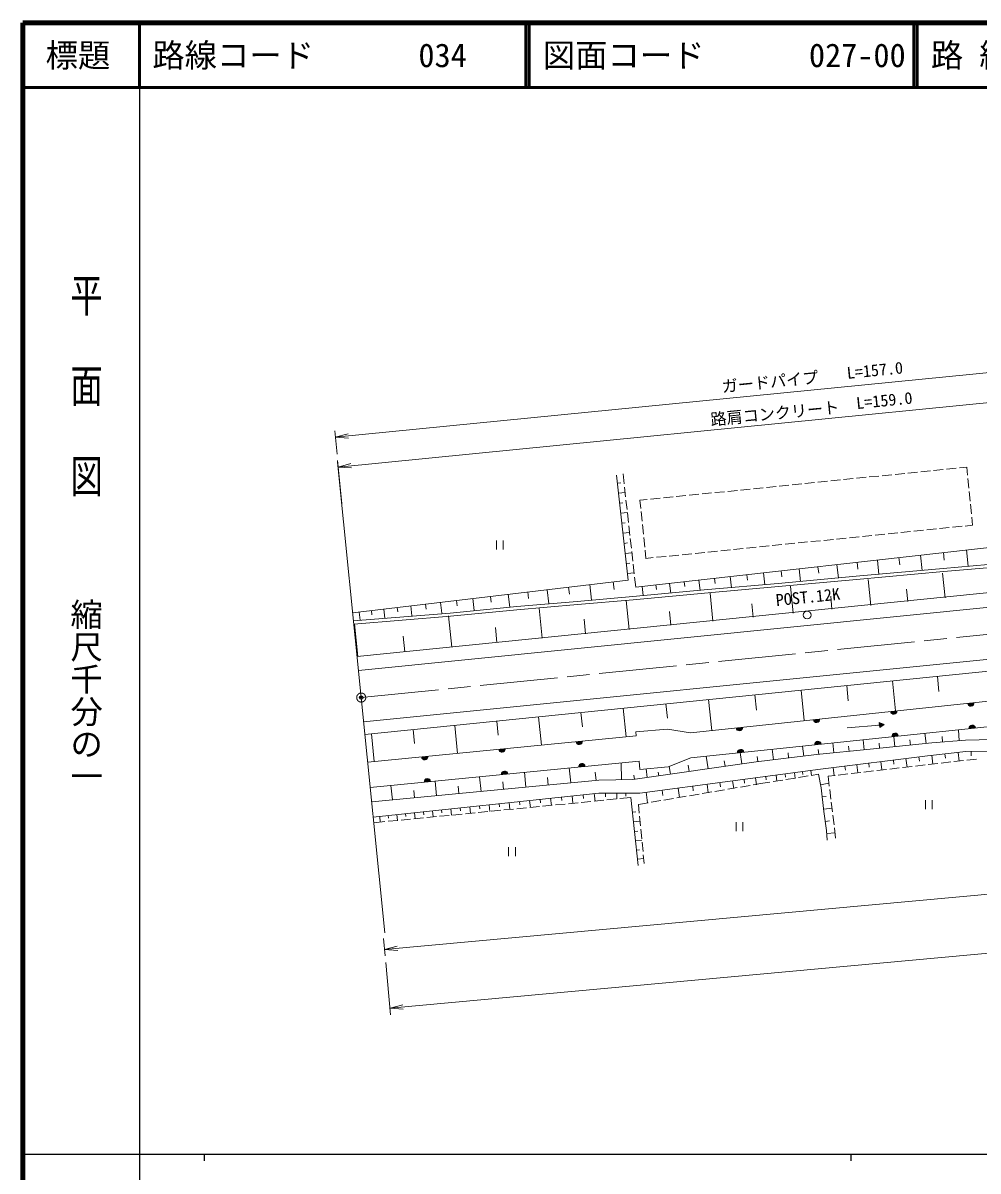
# Model space of a CAD drawing. Units: millimetres, scale not verified. Extents: x 40000 to 680000, y 20000 to 380000.
# Drawn here: x 40000 to 187668, y 202409 to 380000 of the extents above; entities that cross this region are included whole.
import ezdxf
from ezdxf.enums import TextEntityAlignment as Align

# ---------------------------------------------------------------- set-up
doc = ezdxf.new("R2010")
doc.units = ezdxf.units.MM
doc.header["$LTSCALE"] = 1000
doc.header["$PDMODE"] = 32
doc.header["$PDSIZE"] = 500
doc.linetypes.add('CHAIN', pattern=[18.5, 12, -1.5, 3.5, -1.5])
for name, color, linetype, lineweight in [('M-BMK', 2, 'CHAIN', 13), ('M-BMK-OTRS', 5, 'Continuous', 13), ('M-STR-HTXT', 7, 'Continuous', 13), ('M-TTL', 2, 'Continuous', 140), ('M-TTL-BAND', 7, 'Continuous', 25), ('M-TTL-LINE', 7, 'Continuous', 50), ('M-WORK', 1, 'Continuous', 13)]:
    doc.layers.add(name, color=color, linetype=linetype, lineweight=lineweight)
doc.layers.add('M-OTRS', color=6, linetype='Continuous')
doc.layers.add('M-TTL-TXT', color=7, linetype='Continuous')
doc.styles.add('@ＭＳ ゴシック', font='')
doc.styles.add('ＭＳ ゴシック', font='')
doc.styles.get('@ＭＳ ゴシック').set_extended_font_data('@MS Gothic')
doc.styles.get('ＭＳ ゴシック').set_extended_font_data('MS Gothic')

# ---------------------------------------------------------------- blocks, each defined once
blk = doc.blocks.new('open_arrow')
at = {"color": 0, "linetype": 'Continuous', "lineweight": -2}
blk.add_lwpolyline([(7.5, 1.25), (0, 0), (7.5, -1.25)], dxfattribs=at)

msp = doc.modelspace()

# ---------------------------------------------------------------- linework, layer by layer
at = {"layer": 'M-BMK'}
msp.add_lwpolyline([(92298, 275650), (192594, 285762), (291993, 295551), (377412, 304370)], dxfattribs=at)
msp.add_circle((92298, 275650), 700, dxfattribs=at)
at = {"layer": 'M-BMK-OTRS'}
for p, q in [((92298, 275650), (88626, 312057)), ((95970, 239242), (92298, 275650))]:
    msp.add_line(p, q, dxfattribs=at)
at = {"layer": 'M-OTRS'}
msp.add_point((92298, 275650), dxfattribs=at)
at = {"layer": 'M-STR-HTXT'}
for p, q in [((88296, 315915), (248158, 331778)), ((88753, 311305), (248616, 327168)), ((88556, 313296), (88197, 316910)), ((89312, 305673), (88655, 312300)), ((95915, 236673), (332568, 258430)), ((96751, 227581), (333404, 249339)), ((95757, 238395), (96007, 235677)), ((96098, 234681), (96843, 226586))]:
    msp.add_line(p, q, dxfattribs=at)
at = {"layer": 'M-TTL'}
for p, q in [((40000, 380000), (40000, 20000)), ((680000, 380000), (40000, 380000))]:
    msp.add_line(p, q, dxfattribs=at)
at = {"layer": 'M-TTL-BAND'}
for p, q in [((58000, 370000), (58000, 20000)), ((40000, 205000), (579000, 205000)), ((68000, 205000), (68000, 204000)), ((168000, 205000), (168000, 204000))]:
    msp.add_line(p, q, dxfattribs=at)
at = {"layer": 'M-TTL-LINE'}
for p, q in [((58000, 380000), (58000, 370000)), ((117750, 380000), (117750, 370000)), ((118250, 380000), (118250, 370000)), ((177750, 380000), (177750, 370000)), ((178250, 380000), (178250, 370000)), ((40000, 370000), (680000, 370000))]:
    msp.add_line(p, q, dxfattribs=at)
at = {"layer": 'M-WORK'}
for p, q in [((180808, 310777), (182300, 310929)), ((182798, 310979), (184290, 311131)), ((184788, 311181), (185926, 311297)), ((185926, 311297), (186054, 310033)), ((132960, 308691), (132784, 310252)), ((162900, 308960), (164392, 309111)), ((164890, 309162), (166382, 309313)), ((166880, 309364), (168372, 309515)), ((168869, 309566), (170362, 309717)), ((170859, 309768), (172351, 309919)), ((172849, 309970), (174341, 310121)), ((174839, 310172), (176331, 310323)), ((176828, 310373), (178321, 310525)), ((178818, 310575), (180311, 310727)), ((186104, 309536), (186256, 308043)), ((131910, 308793), (132423, 308850)), ((132081, 307252), (133108, 307366)), ((133182, 306703), (133015, 308194)), ((144992, 307142), (146484, 307294)), ((146982, 307344), (148474, 307496)), ((148972, 307546), (150464, 307698)), ((150961, 307748), (152454, 307900)), ((152951, 307950), (154443, 308102)), ((154941, 308152), (156433, 308304)), ((156931, 308354), (158423, 308506)), ((158920, 308556), (160413, 308707)), ((160910, 308758), (162403, 308909)), ((186306, 307546), (186458, 306054)), ((132252, 305706), (132768, 305763)), ((133405, 304716), (133238, 306206)), ((135397, 306169), (136535, 306284)), ((135525, 304905), (135397, 306169)), ((137033, 306335), (138525, 306486)), ((139023, 306537), (140515, 306688)), ((141012, 306739), (142505, 306890)), ((143002, 306940), (144495, 307092)), ((186508, 305556), (186660, 304064)), ((132424, 304160), (133455, 304274)), ((133628, 302728), (133461, 304219)), ((135727, 302915), (135576, 304408)), ((132596, 302608), (133113, 302666)), ((133851, 300740), (133684, 302231)), ((135929, 300926), (135778, 302418)), ((183213, 301935), (181721, 301784)), ((185203, 302137), (183711, 301985)), ((186838, 302303), (185700, 302187)), ((186710, 303566), (186838, 302303)), ((132768, 301057), (133803, 301172)), ((134074, 298753), (133907, 300244)), ((136131, 298936), (135980, 300428)), ((167295, 300319), (165803, 300168)), ((169285, 300521), (167792, 300370)), ((171274, 300723), (169782, 300572)), ((173264, 300925), (171772, 300774)), ((175254, 301127), (173762, 300976)), ((177244, 301329), (175751, 301178)), ((179234, 301531), (177741, 301380)), ((181223, 301733), (179731, 301582)), ((113220, 299944), (113220, 298544)), ((114270, 298544), (114270, 299944)), ((132941, 299500), (133460, 299558)), ((136310, 297175), (136182, 298438)), ((149387, 298502), (147895, 298351)), ((151377, 298704), (149884, 298552)), ((153366, 298906), (151874, 298754)), ((155356, 299108), (153864, 298956)), ((157346, 299310), (155854, 299158)), ((159336, 299512), (157843, 299360)), ((161326, 299714), (159833, 299562)), ((163315, 299916), (161823, 299764)), ((165305, 300118), (163813, 299966)), ((185878, 298476), (186163, 295949)), ((133114, 297944), (134152, 298059)), ((134297, 296765), (134130, 298256)), ((137448, 297290), (136310, 297175)), ((139438, 297492), (137946, 297341)), ((141428, 297694), (139935, 297543)), ((143418, 297896), (141925, 297745)), ((145407, 298098), (143915, 297947)), ((147397, 298300), (145905, 298149)), ((172104, 296925), (172354, 294704)), ((175436, 297301), (175561, 296190)), ((178769, 297676), (179036, 295306)), ((182323, 298076), (182457, 296891)), ((133288, 296382), (133808, 296439)), ((133461, 294820), (134502, 294935)), ((134520, 294778), (134353, 296269)), ((154500, 294943), (154707, 293112)), ((157247, 295253), (157350, 294337)), ((159994, 295562), (160214, 293609)), ((162924, 295892), (163034, 294915)), ((165854, 296222), (166089, 294138)), ((168846, 294415), (182291, 295630)), ((168891, 293917), (182335, 295132)), ((168979, 296574), (169096, 295532)), ((182580, 291062), (182197, 294899)), ((182291, 295630), (192727, 296541)), ((182335, 295132), (192769, 296043)), ((127644, 293121), (127930, 290717)), ((131250, 293550), (131393, 292348)), ((134751, 292719), (134576, 294281)), ((137867, 293070), (137947, 292363)), ((139990, 293309), (140160, 291800)), ((142255, 293564), (142340, 292810)), ((144519, 293819), (144700, 292209)), ((145904, 292345), (156754, 293311)), ((146934, 294091), (147025, 293286)), ((149349, 294363), (149542, 292646)), ((151925, 294653), (152021, 293795)), ((156754, 293311), (168846, 294415)), ((156799, 292813), (168891, 293917)), ((171069, 289913), (170671, 293902)), ((112299, 291297), (112408, 290382)), ((115044, 291623), (115282, 289619)), ((118051, 291981), (118170, 290978)), ((121058, 292338), (121319, 290143)), ((124351, 292730), (124481, 291632)), ((125696, 290523), (134282, 291268)), ((134282, 291268), (145904, 292345)), ((134326, 290770), (145950, 291847)), ((135744, 292831), (135904, 291416)), ((145950, 291847), (156799, 292813)), ((146660, 287475), (146230, 291787)), ((159102, 288718), (158688, 292865)), ((165086, 289315), (164887, 291310)), ((176825, 290487), (176633, 292406)), ((91874, 279859), (192306, 289901)), ((97874, 289582), (97957, 288885)), ((99964, 289830), (100145, 288304)), ((102252, 290102), (102343, 289339)), ((104541, 290374), (104739, 288703)), ((106035, 288724), (116337, 289722)), ((107047, 290672), (107147, 289837)), ((109554, 290970), (109771, 289140)), ((116337, 289722), (125696, 290523)), ((116382, 289224), (125739, 290025)), ((120277, 284841), (119812, 289501)), ((125739, 290025), (134326, 290770)), ((133725, 286184), (133278, 290666)), ((152881, 288096), (152674, 290170)), ((91101, 287519), (106035, 288724)), ((91141, 287021), (106079, 288226)), ((91969, 288880), (92120, 287608)), ((93877, 289106), (93952, 288470)), ((95785, 289333), (95950, 287940)), ((106296, 283445), (105812, 288290)), ((106079, 288226), (116382, 289224)), ((127001, 285512), (126778, 287754)), ((140193, 286830), (139978, 288985)), ((91760, 281993), (91257, 287031)), ((113287, 284143), (113054, 286473)), ((99028, 282719), (98786, 285142)), ((92670, 271899), (193094, 281940)), ((181397, 278932), (181633, 276611)), ((167374, 277506), (167613, 275153)), ((174434, 278224), (174906, 273582)), ((145999, 275332), (146485, 270561)), ((153157, 276060), (153399, 273674)), ((160314, 276788), (160793, 272082)), ((132816, 273991), (133263, 269597)), ((139408, 274662), (139631, 272465)), ((113244, 272001), (113464, 269837)), ((119734, 272661), (120178, 268300)), ((126275, 273326), (126497, 271146)), ((173180, 271468), (172400, 271777)), ((172400, 271777), (172465, 271030)), ((93870, 270030), (94307, 265736)), ((100311, 270685), (100530, 268538)), ((106753, 271341), (107193, 267013)), ((167451, 270971), (172433, 271404)), ((172184, 271382), (172433, 271404)), ((172411, 271653), (172660, 271674)), ((172413, 271628), (172712, 271654)), ((172415, 271603), (172764, 271633)), ((172417, 271578), (172816, 271612)), ((172420, 271553), (172868, 271592)), ((172422, 271528), (172920, 271571)), ((172424, 271503), (172972, 271551)), ((172426, 271478), (173024, 271530)), ((172428, 271453), (173076, 271510)), ((172430, 271428), (173128, 271489)), ((172433, 271404), (173180, 271468)), ((172435, 271379), (173132, 271439)), ((172437, 271354), (173084, 271410)), ((172439, 271329), (173037, 271381)), ((172441, 271304), (172989, 271351)), ((172443, 271279), (172942, 271322)), ((172446, 271254), (172894, 271293)), ((172448, 271229), (172846, 271264)), ((172450, 271204), (172799, 271235)), ((172452, 271179), (172751, 271205)), ((172454, 271154), (172703, 271176)), ((172456, 271130), (172656, 271147)), ((172459, 271105), (172608, 271118)), ((172461, 271080), (172560, 271088)), ((172463, 271055), (172513, 271059)), ((172465, 271030), (173180, 271468)), ((179625, 268535), (179463, 270136)), ((184765, 268965), (184629, 270679)), ((165372, 267090), (165215, 268639)), ((170071, 267566), (169912, 269132)), ((172447, 267807), (172366, 268599)), ((174822, 268048), (174662, 269631)), ((177224, 268291), (177143, 269092)), ((182195, 268759), (182126, 269616)), ((145934, 264638), (145654, 266584)), ((151165, 265393), (150914, 267136)), ((153598, 265738), (153501, 266552)), ((156037, 266028), (155844, 267654)), ((158382, 266306), (158290, 267088)), ((160727, 266585), (160542, 268148)), ((163048, 266854), (162969, 267629)), ((167721, 267328), (167642, 268111)), ((178525, 266489), (178610, 265822)), ((180530, 266715), (180679, 265362)), ((182560, 266938), (182635, 266262)), ((184590, 267162), (184736, 265833)), ((186588, 267301), (186596, 266632)), ((124696, 262446), (124474, 264763)), ((132531, 262927), (132482, 265545)), ((136535, 263283), (136343, 264611)), ((140098, 263797), (139927, 264985)), ((143016, 264218), (142876, 265190)), ((148550, 265016), (148424, 265887)), ((165288, 264799), (165442, 263593)), ((167098, 265030), (167175, 264427)), ((168908, 265262), (169067, 264014)), ((170779, 265500), (170859, 264877)), ((172651, 265739), (172816, 264449)), ((174010, 264588), (175500, 264761)), ((174587, 265987), (174669, 265341)), ((175997, 264818), (177487, 264991)), ((176523, 266234), (176693, 264899)), ((177984, 265049), (179474, 265222)), ((179970, 265279), (181460, 265452)), ((181957, 265510), (183447, 265683)), ((183944, 265741), (185434, 265914)), ((185930, 265971), (187420, 266144)), ((110832, 261118), (110613, 263410)), ((117745, 261781), (117525, 264085)), ((121221, 262113), (121110, 263272)), ((128606, 262821), (128481, 264124)), ((134541, 262995), (134446, 263660)), ((138316, 263540), (138231, 264134)), ((151503, 262995), (151581, 262404)), ((153275, 263228), (153414, 262172)), ((154859, 263436), (154929, 262908)), ((155984, 262650), (157465, 262888)), ((156444, 263644), (156568, 262700)), ((157859, 263831), (157922, 263359)), ((157958, 262968), (159439, 263206)), ((159275, 264017), (159386, 263173)), ((159933, 263285), (161414, 263523)), ((160541, 264183), (160597, 263761)), ((161807, 264349), (161906, 263595)), ((161908, 263603), (163010, 263780)), ((164481, 263481), (165567, 263607)), ((164671, 261928), (164481, 263481)), ((166064, 263665), (167554, 263838)), ((168050, 263896), (169540, 264069)), ((170037, 264126), (171527, 264299)), ((172024, 264357), (173514, 264530)), ((97118, 259805), (96901, 262072)), ((100537, 260132), (100428, 261272)), ((103956, 260460), (103738, 262739)), ((107394, 260789), (107285, 261935)), ((114289, 261449), (114178, 262602)), ((138848, 261332), (138957, 260505)), ((141329, 261658), (141524, 260179)), ((143547, 261950), (143645, 261210)), ((145766, 262241), (145939, 260919)), ((146995, 261132), (148473, 261385)), ((147748, 262502), (147835, 261841)), ((148966, 261469), (150445, 261721)), ((149731, 262762), (149886, 261581)), ((150938, 261805), (152416, 262057)), ((152909, 262141), (154388, 262394)), ((154388, 262394), (155490, 262571)), ((163315, 262149), (164614, 262392)), ((164915, 259943), (164732, 261432)), ((115177, 259402), (115289, 258348)), ((116758, 259571), (116815, 259043)), ((118340, 259739), (118455, 258657)), ((119962, 259912), (120019, 259371)), ((121584, 260084), (121702, 258975)), ((123248, 260262), (123307, 259707)), ((124326, 259232), (125819, 259378)), ((124912, 260439), (125033, 259301)), ((126317, 259426), (127810, 259572)), ((126619, 260620), (126680, 260051)), ((128307, 259621), (129800, 259767)), ((128326, 260802), (128450, 259635)), ((130083, 260877), (130083, 260290)), ((130298, 259816), (131791, 259962)), ((131844, 260876), (131844, 259967)), ((132288, 260010), (133999, 260177)), ((133209, 260876), (133208, 260421)), ((133999, 260177), (135132, 249647)), ((135166, 259114), (136644, 259366)), ((136366, 261006), (136584, 259352)), ((137137, 259450), (138616, 259703)), ((139109, 259787), (140587, 260039)), ((141080, 260123), (142559, 260375)), ((143052, 260460), (144530, 260712)), ((145023, 260796), (146502, 261048)), ((163585, 260268), (164213, 260349)), ((165158, 257958), (164975, 259447)), ((179523, 259791), (179523, 258391)), ((180573, 258391), (180573, 259791)), ((97803, 257552), (97900, 256648)), ((99160, 257697), (99209, 257244)), ((100518, 257841), (100616, 256913)), ((101910, 257990), (101959, 257526)), ((103302, 258138), (103403, 257186)), ((104730, 258290), (104781, 257814)), ((106158, 258442), (106262, 257465)), ((106412, 257480), (107905, 257626)), ((107623, 258598), (107675, 258110)), ((108402, 257675), (109895, 257821)), ((109088, 258754), (109195, 257752)), ((110393, 257869), (111886, 258015)), ((110591, 258914), (110644, 258413)), ((112094, 259074), (112203, 258046)), ((112383, 258064), (113876, 258210)), ((113635, 259238), (113690, 258724)), ((114374, 258258), (115867, 258404)), ((116364, 258453), (117857, 258599)), ((118355, 258648), (119848, 258794)), ((120345, 258842), (121838, 258988)), ((122336, 259037), (123829, 259183)), ((134241, 257934), (134746, 257988)), ((135294, 257784), (135166, 259114)), ((163829, 258382), (165086, 258546)), ((94251, 256291), (95962, 256458)), ((95157, 257271), (95251, 256389)), ((96459, 256507), (97952, 256653)), ((96480, 257411), (96527, 256970)), ((98450, 256701), (99943, 256847)), ((100440, 256896), (101933, 257042)), ((102431, 257091), (103924, 257237)), ((104421, 257285), (105914, 257431)), ((134404, 256417), (135415, 256526)), ((135485, 255794), (135342, 257287)), ((150274, 256364), (150274, 254964)), ((151324, 254964), (151324, 256364)), ((164074, 256495), (164703, 256577)), ((165402, 255973), (165219, 257462)), ((134562, 254949), (135051, 255002)), ((135677, 253803), (135533, 255296)), ((164292, 254605), (165558, 254701)), ((165653, 253924), (165462, 255477)), ((115084, 252494), (115084, 251094)), ((116134, 251094), (116134, 252494)), ((134719, 253481), (135698, 253587)), ((135869, 251812), (135725, 253305)), ((134872, 252061), (135346, 252112)), ((135025, 250641), (135972, 250743)), ((136045, 249985), (135917, 251314))]:
    msp.add_line(p, q, dxfattribs=at)
for points in [[(190915, 315557), (192641, 299238), (134751, 292719)], [(131772, 310031), (133571, 293826), (90976, 288761)], [(91660, 281983), (191998, 292134), (254167, 298207), (257443, 301612)], [(92875, 269929), (193858, 280200), (292766, 289906), (332261, 293957), (334401, 291662), (337091, 271623)], [(93308, 265637), (134819, 269751), (134764, 270334), (139647, 270776), (143199, 270211), (194127, 275625)], [(93699, 261760), (135258, 265816), (135380, 264527), (139736, 264908), (143276, 266334), (194485, 271714)], [(93927, 259499), (129033, 262862), (134296, 262960), (153389, 265714), (162692, 266818), (171002, 267660), (180527, 268626), (185751, 269043), (196266, 269304)], [(94163, 257165), (129030, 260877), (135375, 260876), (163332, 264550), (179839, 266657), (185775, 267292), (195934, 267402)], [(163010, 263780), (163399, 261701), (163850, 258026), (164255, 255096), (164368, 253608)]]:
    msp.add_lwpolyline(points, dxfattribs=at)
msp.add_circle((161250, 288413), 600, dxfattribs=at)
for centre, radius, start, end in [((174630, 273552), 500, 186.06771, 6.06771), ((174630, 273552), 400, 186.06771, 6.06771), ((174630, 273552), 300, 186.06771, 6.06771), ((174630, 273552), 200, 186.06771, 6.06771), ((174630, 273552), 100, 186.06771, 6.06771), ((186562, 274821), 500, 186.06771, 6.06771), ((186562, 274821), 400, 186.06771, 6.06771), ((186562, 274821), 300, 186.06771, 6.06771), ((186562, 274821), 200, 186.06771, 6.06771), ((186562, 274821), 100, 186.06771, 6.06771), ((162697, 272284), 500, 186.06771, 6.06771), ((162697, 272284), 400, 186.06771, 6.06771), ((162697, 272284), 300, 186.06771, 6.06771), ((162697, 272284), 200, 186.06771, 6.06771), ((162697, 272284), 100, 186.06771, 6.06771), ((150764, 271015), 500, 186.06771, 6.06771), ((150764, 271015), 400, 186.06771, 6.06771), ((150764, 271015), 300, 186.06771, 6.06771), ((150764, 271015), 200, 186.06771, 6.06771), ((150764, 271015), 100, 186.06771, 6.06771), ((174848, 269651), 500, 5.99756, 185.99756), ((174848, 269651), 400, 5.99756, 185.99756), ((174848, 269651), 300, 5.99756, 185.99756), ((186782, 270905), 500, 5.99756, 185.99756), ((186782, 270905), 400, 5.99756, 185.99756), ((186782, 270905), 300, 5.99756, 185.99756), ((186782, 270905), 200, 5.99756, 185.99756), ((186782, 270905), 100, 5.99756, 185.99756), ((126005, 268878), 500, 185.66007, 5.66007), ((126005, 268878), 400, 185.66007, 5.66007), ((126005, 268878), 300, 185.66007, 5.66007), ((126005, 268878), 200, 185.66007, 5.66007), ((126005, 268878), 100, 185.66007, 5.66007), ((162913, 268397), 500, 5.99756, 185.99756), ((162913, 268397), 400, 5.99756, 185.99756), ((162913, 268397), 300, 5.99756, 185.99756), ((162913, 268397), 200, 5.99756, 185.99756), ((162913, 268397), 100, 5.99756, 185.99756), ((174848, 269651), 200, 5.99756, 185.99756), ((174848, 269651), 100, 5.99756, 185.99756), ((102122, 266511), 500, 185.66007, 5.66007), ((102122, 266511), 400, 185.66007, 5.66007), ((102122, 266511), 300, 185.66007, 5.66007), ((102122, 266511), 200, 185.66007, 5.66007), ((102122, 266511), 100, 185.66007, 5.66007), ((114064, 267694), 500, 185.66007, 5.66007), ((114064, 267694), 400, 185.66007, 5.66007), ((114064, 267694), 300, 185.66007, 5.66007), ((114064, 267694), 200, 185.66007, 5.66007), ((114064, 267694), 100, 185.66007, 5.66007), ((150979, 267143), 500, 5.99756, 185.99756), ((150979, 267143), 400, 5.99756, 185.99756), ((150979, 267143), 300, 5.99756, 185.99756), ((150979, 267143), 200, 5.99756, 185.99756), ((150979, 267143), 100, 5.99756, 185.99756), ((126422, 264953), 500, 5.57437, 185.57437), ((126422, 264953), 400, 5.57437, 185.57437), ((126422, 264953), 300, 5.57437, 185.57437), ((126422, 264953), 200, 5.57437, 185.57437), ((126422, 264953), 100, 5.57437, 185.57437), ((102535, 262622), 500, 5.57437, 185.57437), ((102535, 262622), 400, 5.57437, 185.57437), ((102535, 262622), 300, 5.57437, 185.57437), ((114478, 263788), 500, 5.57437, 185.57437), ((114478, 263788), 400, 5.57437, 185.57437), ((114478, 263788), 300, 5.57437, 185.57437), ((114478, 263788), 200, 5.57437, 185.57437), ((114478, 263788), 100, 5.57437, 185.57437), ((102535, 262622), 200, 5.57437, 185.57437), ((102535, 262622), 100, 5.57437, 185.57437)]:
    msp.add_arc(centre, radius, start, end, dxfattribs=at)

# ---------------------------------------------------------------- block references
at = {"layer": 'M-STR-HTXT', "xscale": 267, "yscale": 267}
for p, rotation in [((88296, 315915), 5.7), ((88753, 311305), 5.7), ((95915, 236673), 5.3), ((96751, 227581), 5.3)]:
    msp.add_blockref('open_arrow', p, dxfattribs=dict(at, rotation=rotation))

# ---------------------------------------------------------------- texts
at = {"layer": 'M-STR-HTXT', "style": 'ＭＳ ゴシック'}
for s, p in [('L=157.0', (171864, 324823)), ('L=159.0', (173320, 320151))]:
    msp.add_text(s, height=1833, rotation=5.667, dxfattribs=at).set_placement(p, align=Align.BOTTOM_CENTER)
for s, p in [('ガードパイプ', (155506, 324492)), ('路肩コンクリート', (156252, 319626))]:
    msp.add_text(s, height=1833, rotation=5.667, dxfattribs=at).set_placement(p, align=Align.MIDDLE_CENTER)
at = {"layer": 'M-TTL-BAND', "style": '@ＭＳ ゴシック', "width": 1.4}
msp.add_text('平  面  図', height=3666, rotation=270, dxfattribs=at).set_placement((49777, 306475), align=Align.MIDDLE_RIGHT)
at = {"layer": 'M-TTL-BAND', "style": '@ＭＳ ゴシック'}
msp.add_text('縮尺千分の一', height=3666, rotation=270, dxfattribs=at).set_placement((49777, 261030), align=Align.MIDDLE_RIGHT)
at = {"layer": 'M-TTL-TXT', "style": 'ＭＳ ゴシック'}
msp.add_text('標題', height=3666, dxfattribs=at).set_placement((48500, 375000), align=Align.MIDDLE_CENTER)
for s, p in [('路線コード', (60000, 375000)), ('034', (101142, 375000)), ('図面コード', (120380, 375000)), ('027-00', (161521, 375000)), ('路 線 名', (180380, 375000))]:
    msp.add_text(s, height=3666, dxfattribs=at).set_placement(p, align=Align.MIDDLE_LEFT)
at = {"layer": 'M-WORK', "style": 'ＭＳ ゴシック'}
msp.add_text('POST.12K', height=1833, rotation=5.777, dxfattribs=at).set_placement((161360, 291210), align=Align.MIDDLE_CENTER)

doc.saveas('drawing.dxf')
